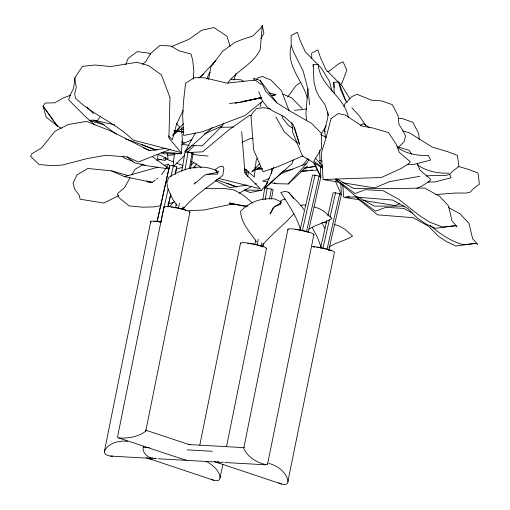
<?xml version="1.0" encoding="UTF-8"?>
<svg xmlns="http://www.w3.org/2000/svg" width="510" height="510" viewBox="0 0 510 510"><rect width="100%" height="100%" fill="white"/><g stroke="black" fill="none" stroke-linecap="round" stroke-linejoin="round"><path stroke-width="0.76" d="M143.584 446.161C141.442 451.299 146.274 456.456 150.941 457.954L152.994 457.853M161.128 152.668L164.035 153.867L181.401 153.682L182.312 139.345L181.598 127.882M193.29 79.114L193.838 71.221L192.697 60.256L191.046 54.015L178.914 50.796L171.035 46.072L160.159 45.275L150.654 53.454L145.465 62.048L142.373 64.349M271.454 173.323L271.811 168.695M332.08 91.398L329.498 81.415L321.306 68.079L305.28 51.79L299.925 40.029L297.266 32.264L291.114 35.496L291.216 45.702L293.868 52.549L303.195 71.094L307.893 88.766L305.917 113.673L306.637 120.634M208.622 79.503L210.802 67.001L222.551 51.357L234.702 42.464L243.34 39.047L252.565 36.121L260.31 28.668L262.242 25.5L260.285 49.349C253.464 64.247 236.984 70.208 227.734 83.098M173.069 166.273L174.49 152.873M255.153 169.447L254.292 177.053L244.8 168.791M255.325 167.924L256.186 160.318L257.155 158.151M291.216 45.702C285.625 65.433 302.615 80.357 307.332 98.047M260.151 106.832L261.158 102.421M247.72 176.498L248.446 171.411M246.228 174.853L246.948 169.766M75.066 77.903L73.567 88.211L70.342 94.739L68.601 99.807L84.832 116.057L95.013 124.975M158.151 154.543L157.482 158.897L165.125 160.529L165.572 157.628M175.593 207.768L176.25 203.879M181.764 171.207L185.047 151.763L195.368 132.951M178.602 208.01L179.392 203.343M185.041 169.9L188.062 152.012L193.099 153.319L190.593 168.172M182.58 209.074L182.975 206.728M189.446 168.421L192.085 152.79M183.594 209.604L183.989 207.258M254.847 244.66L255.663 240.012M262.746 199.735L264.786 188.113L273.825 167.178M257.282 244.685L258.232 239.26M265.181 199.754L267.227 188.133L273.111 189.656L271.467 198.996M263.115 246.489L261.394 245.743L261.942 242.626M269.605 199.027L271.39 188.904M263.032 246.98L263.664 243.378M235.945 73.465L233.816 80.172M149.456 458.28L110.689 456.099L107.91 455.538L105.85 454.499L104.658 453.058L104.403 451.305L150.699 221.691M163.895 207.015L117.6 436.63L117.753 437.433L118.849 437.988L183.906 459.548L186.201 459.937M118.849 437.988C127.972 438.523 138.503 436.955 145.752 431.148L189.918 212.109M199.786 445.128L240.497 243.232M146.402 457.763L213.492 480.19L216.1 480.681L218.178 480.452L219.58 479.521L222.889 464.667M226.516 446.709L266.513 248.332M287.876 229.398L243.71 448.437C247.401 457.011 257.748 463.309 266.864 464.737L267.597 464.113L313.899 234.498M214.347 461.582L281.437 484.009L284.044 484.5L286.123 484.27L287.525 483.34L334.458 252.15A13.266 1.753 11.4 0 0 326.241 248.886A13.266 1.753 11.4 0 0 312.107 246.502M157.067 221.678L169.671 165.316L173.349 165.807L176.842 166.923L175.306 173.833M157.08 221.824L169.671 165.316M160.758 222.309L168.217 188.834M170.952 176.549L173.349 165.807M168.039 206.257L170.627 194.648M175.108 174.522L176.842 166.923M167.949 206.837L170.856 193.787M299.982 230.399L312.566 175.159L315.008 175.179L319.126 176.16L320.809 177.129L308.289 232.069M302.315 230.89L315.008 175.179M306.433 231.871L319.126 176.16M320.548 248.051L326.84 220.435M327.885 215.832L333.132 192.812L335.567 192.831L339.685 193.813L341.368 194.782L328.676 250.493M322.875 248.542L329.396 219.912M330.104 216.814L335.567 192.831M327.171 248.752L339.685 193.813M325.412 137.324L324.609 130.267L327.803 117.733L327.745 112.162M293.288 159.993L291.962 163.659L264.786 188.113L267.227 188.133M104.403 451.305C108.043 442.941 119.295 440.283 127.653 441.316M206.779 79.12L208.781 74.097L210.203 72.312M343.95 106.431L345.104 103.555L351.709 96.67L356.987 94.305L371.618 100.221L381.748 100.91L392.349 104.69L398.131 115.929L398.941 124.3L403.321 131.248L405.533 136.093L403.984 141.876L397.908 147.773M125.6 64.783L128.239 58.261L137.215 51.618L149.264 53.218L150.539 54.073M191.454 145.56L202.349 145.803L222.296 125.849L223.603 123.05M183.205 110.249L176.69 123.841L172.278 139.753L168.408 135.877M273.424 207.353L270.102 214.047L273.723 207.442L281.711 202.266L274.986 198.989C261.662 197.593 250.053 201.558 240.612 211.229C240.962 223.24 250.346 232.42 256.581 242.001M130.024 177.544L124.931 187.1L117.44 193.774L118.626 197.287L129.062 205.893L142.634 207.213L154.626 206.856L161.217 205.594M260.916 38.715L263.893 33.297L262.242 25.5M270.427 182.599L275.891 183.651L288.207 183.976L306.759 163.41L309.098 159.33M320.981 134.385L326.279 125.689M131.605 174.975L135.156 169.199L143.418 164.5M161.593 174.745L168.823 164.092L164.233 165.387M340.884 84.277L342.204 82.339L346.813 70.221L343.013 61.774L338.334 64.043L329.186 71.1L326.859 71.629M193.551 168.185L196.803 163.71M195.292 182.478L194.151 184.027L204.918 175.019L218.854 171.947C203.127 162.671 183.217 167.969 168.784 177.391L166.795 182.809L168.013 189.044L173.1 199.875L177.18 205.683M287.666 96.951L296.068 85.61L301.13 82.078M289.648 182.115L288.207 183.976L307.511 165.967M302.628 165.38L307.919 158.559M212.491 64.783L215.73 60.62L200.672 76.691L198.619 77.762M100.056 117.102L96.945 120.959L94.892 120.972M244.322 190.236L250.187 192.57L261.592 190.211L267.559 182.962M293.875 213.677C284.121 224.802 271.996 233.695 262.491 245.119M183.409 127.296L172.782 135.252L179.603 127.098L176.645 123.363M425.888 175.937L435.03 175.363L445.714 175.402L449.712 174.471L452.313 171.507L458.828 166.515L457.451 155.346L447.397 151.597L432.333 147.18L409.262 132.696L402.626 130.987M256.326 79.834L258.321 77.603L262.408 76.525L271.008 80.083L281.507 90.856L289.017 110.625M183.045 209.068C194.017 195.324 209.412 186.437 222.768 175.332L223.884 168.517L222.781 166.075L219.389 166.738L215.488 169.307L217.7 174.133L206.429 174.235M172.782 135.252L183.498 123.707M169.161 206.881L174.414 201.354M260.795 166.649L251.972 171.634L259.654 163.767M173.54 166.496L184.716 155.155M187.508 152.324L194.214 145.522M190.032 146.886L185.047 151.763L186.061 152.292M191.052 165.132L193.947 162.397M200.672 76.691L203.496 74.084M264.786 188.113L284.21 170.455M212.332 127.576L185.047 151.763L188.062 152.012M262.905 101.018L244.889 115.566L202.043 131.911L183.632 135.462L182.676 116.216L183.447 102.242L185.576 83.245L194.272 77.698L204.357 77.769L226.899 83.136L255.21 80.083L261.248 84.507M155.218 180.075L152.095 182.395L147.505 182.025M156.462 179.15L157.711 178.219M251.972 171.634L255.682 168.938M360.602 125.466L363.088 123.669L369.858 127.819M309.124 229.111C316.117 224.26 325.036 223.074 331.997 218.427L324.513 211.739L319.222 208.577L314.23 206.952M329.001 247.152C336.192 242.103 345.353 240.822 352.557 236.079L345.072 229.392L339.787 226.23L334.075 224.368M239.241 193.143L251.666 186.367M118.773 195.566L103.861 203.056L80.102 199.2L79.324 195.458L74.683 189.197L73.102 183.045L77.042 174.828L87.809 168.459L111.48 170.863L128.341 175.65M241.867 142.519L250.346 138.471L253.4 138.255M300.798 205.74L302.844 204.778L305.943 205.23M321.364 223.393L323.404 222.43L326.508 222.883M191.926 139.708L181.796 144.324L189.197 145.337M204.217 134.098L222.296 125.849M171.041 46.792L188.827 39.391L201.699 30.262L213.907 27.534L226.886 36.153L230.074 46.321M416.912 188.324L421.897 186.048L429.031 181.509L430.842 179.348L419.94 170.11L417.429 163.691M302.978 155.799L277.676 166.783L263.026 171.781L253.617 149.844L250.926 115.132L256.505 108.477L264.308 107.68L270.402 109.019M399.502 203.77L395.256 205.581L363.031 200.385M269.248 178.449L262.631 181.101L268.088 182.153M279.55 174.318L306.759 163.41M170.385 149.373L138.331 161.995L127.43 156.984L105.678 155.282L86.757 158.667L62.488 165.023L51.963 165.737L39.136 164.507L30.613 156.391L31.958 153.72L41.584 147.843L55.105 131.115L68.346 124.478L86.521 121.399L110.383 130.872L149.557 150.629L166.802 148.333M70.89 95.134L63.597 97.786L54.831 102.829L45.141 103.039L43.076 106.201L46.161 117.109L57.796 126.352L61.257 128.176M285.115 198.983L280.831 200.494L280.449 204.421L274.495 206.429M181.477 129.744L183.702 129.1M167.886 204.032L173.904 202.304M111.48 170.863L124.44 176.626L158.113 167.114M273.022 95.415L275.872 94.618L269.356 92.928M155.461 458.273L150.724 459.019L148.435 458.63M223.405 462.085L218.669 462.838L216.38 462.449M175.899 168.988L182.803 167.42M282.859 171.398L292.874 169.192M261.088 97.843L241.638 102.083L229.474 103.479M239.222 102.249L235.327 103.065L239.184 102.293M243.123 101.439L246.241 100.789M247.803 100.464L261.056 97.703M156.564 160.28L161.077 159.35M163.327 158.884L164.832 158.572L173.61 161.95M234.052 203.694L204.057 210.005L189.006 210.643M240.726 101.981L261.566 97.818M327.484 179.239L324.392 179.82L338.538 182.102M349.599 196.605L344.951 197.472L359.881 199.882M435.738 194.546L455.589 193.016L466.274 193.054L470.271 192.123L472.872 189.159L479.387 184.167L478.017 172.998L467.957 169.25L458.917 166.598M254.433 98.934L261.458 97.659M294.499 110.326L306.778 108.949M303.883 168.255L315.639 166.273L303.966 168.23M247.063 185.085L229.768 187.559L215.437 180.661M254.93 183.957L256.498 183.734M336.517 178.78L353.653 188.47L399.202 188.502L424.53 187.999L439.448 196.146L448.475 205.772L452.032 220.977L457.03 226.625L455.322 225.72L435.202 228.321L425.926 223.96L417.588 218.35L407.943 208.533L392.611 200.041L356.911 197.185L335.178 179.271M448.481 207.5L460.014 213.798L469.034 223.425L472.591 238.629L477.589 244.277L475.881 243.372L455.761 245.973L446.486 241.612L438.154 236.002L428.508 226.185L413.17 217.694L377.47 214.837L355.132 196.426M307.823 170.589L300.849 171.328L317.284 170.053M310.15 170.34L312.477 170.091M455.322 225.72L442.884 227.065L429.994 222.315L419.437 215.571L398.692 199.289L383.284 190.753L365.275 189.707L354.934 193.532L335.389 179.035M475.881 243.372L463.443 244.711C450.802 241.421 440.13 233.835 430.274 225.541M167.509 155.384L174.643 154.683M251.353 115.458L249.039 115.662L229.309 129.585L202.604 151.827L188.623 152.503M104.289 124.829L89.059 120.424L93.336 120.118L114.795 124.886M244.264 170.244L246.61 170.085M255.21 169.505L262.255 169.027M419.787 176.32L389.557 181.605L374.691 187.929L342.465 182.733M328.772 115.713L324.921 104.62L318.814 96.027L316.085 90.378L313.994 82.308L313.166 64.617L318.227 64.432C319.955 86.464 344.377 96.224 348.304 117.262M334.267 93.808L333.725 82.269L338.787 82.084L345.653 100.527L347.208 102.325M188.764 152.643L191.123 152.56M220.339 127.341L233.708 127.035M357.593 196.911L343.657 197.191L342.796 184.805M407.267 164.379L414.05 164.354L430.574 160.108L428.502 155.435C417.531 155.907 406.457 153.867 397.341 147.466M427.826 182.025L434.609 182.006L451.133 177.76L449.654 174.42M261.592 190.211L246.942 190.179L244.698 189.414M404.067 206.142L374.212 206.123L358.447 197.211M205.02 188.279L224.712 188.534L234.211 189.969L243.448 195.253L252.495 202.961M110.689 456.099L112.672 456.131M449.068 173.088C437.809 173.668 426.583 171.264 417.263 164.755M188.796 444.548L244.354 447.672M143.112 447.385L149.404 447.735M187.17 449.858L212.345 451.273M154.995 458.592L156.589 458.681M158.177 458.77L216.138 462.028M224.872 462.519L265.366 464.788M398.412 118.294L402.313 118.562L412.915 122.343L418.691 133.582L419.284 139.67M230.59 79.095L241.051 79.815L243.691 81.262M191.594 153.198L193.099 153.319M162.983 152.184L181.401 153.682M258.315 168.185L262.242 168.536L257.607 168.064M254.496 167.771L256.052 167.917M192.531 154.511L208.086 156.073M173.731 130.942L183.804 132.115M229.494 203.719L247.93 206.136M126.945 156.838L134.136 162.645L145.465 165.489L169.339 168.982L152.178 156.519M174.541 130.585L183.804 132.052M216.916 461.442L218.886 461.773M149.628 457.731L150.941 457.954M89.059 120.424L91.379 120.844M261.394 245.743L259.635 245.418L262.42 246.279M269.038 463.475C277.676 465.579 286.811 472.566 288.156 481.765M244.513 171.978L247.375 172.558M259.565 245.826L260.731 246.062M124.44 176.626L152.095 182.395L146.733 180.871M246.445 206.805L229.557 202.967L233.918 204.3M218.019 178.239L260.521 188.827L244.985 173.47L241.663 131.644M303.705 209.674L302.111 206.805L288.526 192.295L285.192 191.371L280.819 192.436C288.124 204.459 296.629 215.991 300.588 229.698M397.188 146.752L409.084 150.278L411.729 154.256M322.677 167.586L313.841 161.096L321.389 148.665L321.536 133.48L311.686 123.407L289.387 110.702L276.898 102.873L260.208 80.472L253.527 78.266L254.388 80.472M145.242 430.032L190.02 444.873M319.623 160.299L321.88 161.064M216.24 179.667L237.207 186.845M132.97 161.192L124.893 158.425L122.502 156.436M141.06 163.971L145.465 165.489M125.269 138.796L157.061 150.08M143.246 147.836L150.431 150.813M176.536 163.072L183.115 165.603M226.72 183.249L236.251 187.036M278.466 482.83L281.437 484.009M211.114 479.247L213.492 480.19M93.336 120.118L102.038 123.669L116.356 134.207M141.531 144.559L155.32 150.265M282.967 94.178L291.567 97.735L302.067 108.509M181.566 141.691L184.371 142.87M158.189 154.422L168.064 159.018L167.395 153.593M412.558 213.231L403.85 208.405L385.834 207.36L375.494 211.185L355.954 196.688M274.189 182.708L275.891 183.651M206.021 461.212C212.319 464.795 219.466 470.201 220.212 477.946M320.854 134.468L326.215 137.566M322.498 167.93L302.475 156.047L292.778 132.67L291.828 122.649M191.562 161.351L199.544 166.234L201.272 167.777M292.778 128.208L288.73 125.677L283.005 118.722L281.565 115.043M339.45 182.459L340.712 183.383M341.974 184.314L343.236 185.238M193.991 166.547L195.865 168.019M297.795 143.488L284.395 131.975L275.897 117.013M86.949 107.094L93.457 113.66M276.898 102.873L265.933 91.532L260.208 80.472M288.526 192.295L293.715 198.486M315.339 158.087L322.69 166.362M351.881 107.725L359.391 115.993L365.746 125.352M173.566 153.121L174.554 154.332M53.652 120.685L43.076 106.201L55.89 124.236M54.576 121.941L57.796 126.352M350.058 99.067L341.866 85.731L325.839 69.443L320.484 57.681L317.826 49.916L311.674 53.148L311.731 58.644M322.677 224.457L324.8 228.301M312.171 227.434L317.628 237.724L321.147 247.35M313.427 162.244L320.809 177.129L320.286 166.101M345.653 100.527L340.508 89.613L338.787 82.084M335.293 180.948L341.368 194.782L340.846 183.753M314.734 163.296L320.809 177.129M258.704 91.507L262.446 101.069L268.171 108.024L273.564 111.397L284.268 116.713L293.142 124.618L299.555 144.406L294.385 127.047M324.609 130.267L325.17 131.727M145.599 430.351L145.752 431.148M307.893 88.766L309.697 104.754M333.725 82.269L334.228 87.554M313.166 64.617L313.382 66.88M267.52 462.946L267.597 464.113M319.541 150.342L320.172 163.735M153.963 221.563A11.379 1.504 11.4 0 1 155.697 221.589M158.616 221.869A11.379 1.504 11.4 0 1 159.961 222.054M164.392 207.57A13.266 1.753 11.4 0 1 176.709 207.729A13.266 1.753 11.4 0 1 189.522 212.498M171.181 207.111A11.379 1.504 11.4 0 1 172.476 207.277M173.853 207.481A11.379 1.504 11.4 0 1 176.007 207.851M176.734 207.991A11.379 1.504 11.4 0 1 182.338 209.298M184.677 209.999A11.379 1.504 11.4 0 1 185.952 210.451M288.373 229.959A13.266 1.753 11.4 0 1 300.69 230.118A13.266 1.753 11.4 0 1 313.503 234.88M295.162 229.494A11.379 1.504 11.4 0 1 297.145 229.761M298.541 229.984A11.379 1.504 11.4 0 1 299.988 230.239M301.442 230.526A11.379 1.504 11.4 0 1 302.902 230.839M303.609 230.998A11.379 1.504 11.4 0 1 308.658 232.381M240.988 243.793A13.266 1.753 11.4 0 1 253.304 243.952A13.266 1.753 11.4 0 1 266.124 248.714M247.777 243.334A11.379 1.504 11.4 0 1 249.078 243.499M250.448 243.703A11.379 1.504 11.4 0 1 252.609 244.073M253.336 244.213A11.379 1.504 11.4 0 1 258.933 245.514M261.273 246.222A11.379 1.504 11.4 0 1 262.548 246.674M313.44 246.942A11.379 1.504 11.4 0 1 314.912 247.063M317.022 247.312A11.379 1.504 11.4 0 1 324.169 248.65M324.87 248.816A11.379 1.504 11.4 0 1 326.234 249.16M326.878 249.333A11.379 1.504 11.4 0 1 331.028 250.71M151.196 222.252A13.266 1.753 11.4 0 1 161.479 222.035M169.983 97.544L168.918 138.082L181.126 152.554L132.817 139.982C116.082 122.98 92.591 114.986 75.582 98.29L74.619 93.821L76.309 87.471L74.632 78.209L82.384 66.37L95.007 65.012L110.632 66.568L136.948 62.258L148.741 65.656L161.447 74.951L169.983 97.544M331.086 118.569L325.667 139.032L321.268 153.21L323.098 179.539L381.391 177.486L401.338 168.396L408.465 163.857L410.282 161.695L399.381 152.458L396.028 143.903L388.518 132.625L372.912 128.004L362.075 126.091L345.264 115.024L338.187 113.551L331.086 118.569M275.872 94.618L271.199 95.638L275.872 94.618"/></g></svg>
